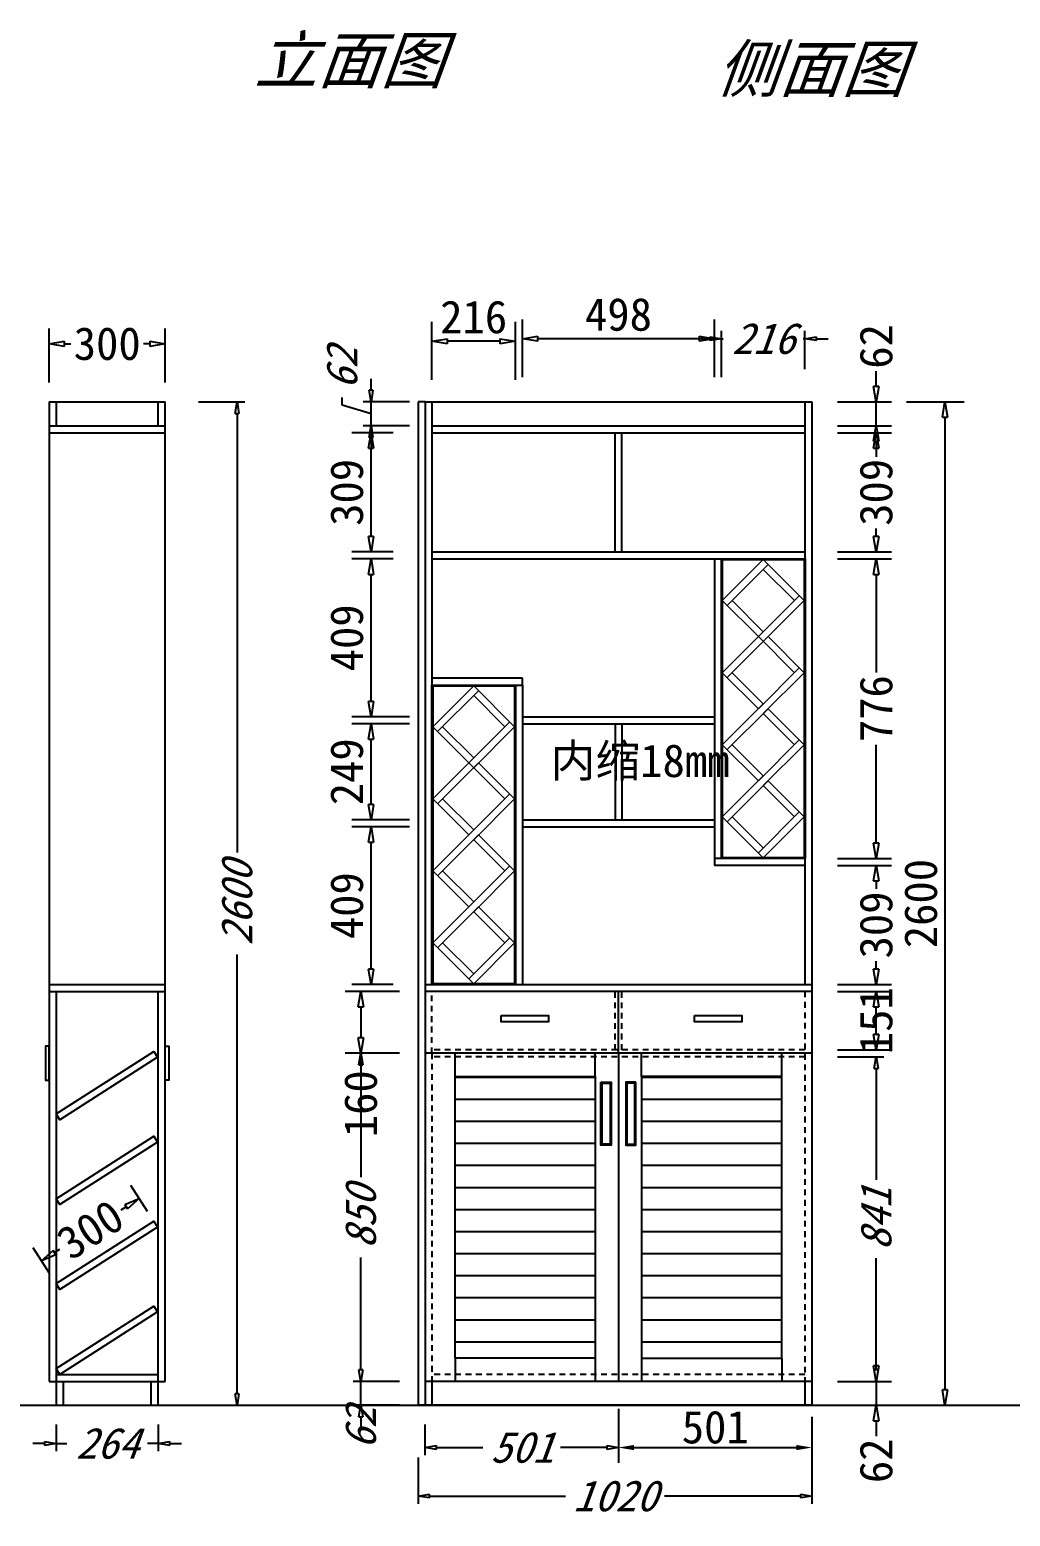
# Model space of a CAD drawing. Header units: millimetres. Extents: x 366509 to 398313, y -1245498 to -1202747.
# Drawn here: x 384623 to 387162, y -1229174 to -1225322 of the extents above; entities that cross this region are included whole.
import ezdxf

# ---------------------------------------------------------------- set-up
doc = ezdxf.new("R2010")
doc.units = ezdxf.units.MM
doc.header["$LTSCALE"] = 20
doc.linetypes.add('JIS_02_0.7', pattern=[1.35, 0.75, -0.6])
doc.layers.get('Defpoints').update_dxf_attribs({"color": 250})
doc.styles.get("Standard").update_dxf_attribs({"font": 'SimSun.ttf', "height": 85})
doc.styles.add('text', font='SimSun.ttf', dxfattribs={"height": 85})
doc.styles.add('汉字', font='SimSun.ttf', dxfattribs={"oblique": 20, "height": 80})
doc.dimstyles.new('200', dxfattribs={"dimtxt": 90, "dimasz": 40, "dimexe": 50, "dimexo": 100, "dimgap": 20, "dimtad": 1, "dimdec": 0, "dimtxsty": 'Standard', "dimblk": 'CLOSEDBLANK', "dimcen": 100, "dimdle": 50, "dimclrd": 256, "dimclre": 256, "dimclrt": 256, "dimadec": 0, "dimazin": 0, "dimtfac": 1, "dimtdec": 0, "dimtmove": 2, "dimatfit": 3, "dimldrblk": 'CLOSEDBLANK', "dimfxl": 100, "dimfxlon": 1, "dimlwd": 25, "dimlwe": 25, "dimarcsym": 0})
doc.dimstyles.new('ISO-25', dxfattribs={"dimtxt": 2.5, "dimasz": 2.5, "dimexe": 1.25, "dimexo": 0.625, "dimtad": 1, "dimtxsty": 'Standard', "dimcen": 2.5, "dimadec": 0, "dimazin": 0, "dimtfac": 1, "dimtmove": 0, "dimatfit": 3, "dimfxl": 1, "dimarcsym": 0})
doc.dimstyles.get("Standard").update_dxf_attribs({"dimtxt": 0.18, "dimasz": 0.18, "dimexe": 0.18, "dimexo": 0.0625, "dimgap": 0.09, "dimtad": 0, "dimtih": 1, "dimtoh": 1, "dimdec": 4, "dimzin": 0, "dimdsep": 46, "dimtxsty": 'Standard', "dimcen": 0.09, "dimadec": 0, "dimazin": 0, "dimtfac": 1, "dimtdec": 4, "dimtofl": 0, "dimtmove": 0, "dimatfit": 3, "dimfxl": 1, "dimtolj": 1, "dimtzin": 0, "dimarcsym": 0})
doc.dimstyles.new('周文晶', dxfattribs={"dimtxt": 70, "dimasz": 40, "dimexe": 40, "dimexo": 30, "dimgap": 10, "dimtad": 0, "dimdec": 0, "dimtxsty": 'Standard', "dimblk": 'CLOSEDBLANK', "dimcen": 200, "dimclrd": 256, "dimclre": 256, "dimadec": 0, "dimazin": 0, "dimtfac": 1, "dimtdec": 0, "dimtmove": 0, "dimatfit": 3, "dimldrblk": 'CLOSEDBLANK', "dimfxl": 100, "dimfxlon": 1, "dimarcsym": 0})

# ---------------------------------------------------------------- blocks, each defined once
blk = doc.blocks.new('_ClosedBlank')
at = {"color": 0, "linetype": 'ByBlock', "lineweight": -2}
for p, q in [((-1, 0.167), (0, 0)), ((-1, 0.167), (-1, -0.167)), ((0, 0), (-1, -0.167))]:
    blk.add_line(p, q, dxfattribs=at)
blk = doc.blocks.new('*D1199')
at = {"lineweight": 25, "transparency": 16777216}
for p, q in [((384691.1, -1228936.6), (384691.1, -1229005.6)), ((384955.5, -1228936.6), (384955.5, -1229005.6)), ((384661.1, -1228985.6), (384631.1, -1228985.6)), ((384691.1, -1228985.6), (384718.7, -1228985.6)), ((384955.5, -1228985.6), (384927.9, -1228985.6)), ((384985.5, -1228985.6), (385015.5, -1228985.6))]:
    blk.add_line(p, q, dxfattribs=at)
at = {"layer": 'Defpoints', "color": 0, "transparency": 16777216}
for p in [(384691.1, -1228886.6), (384955.5, -1228886.6), (384955.5, -1228985.6)]:
    blk.add_point(p, dxfattribs=at)
at = {"lineweight": 25, "transparency": 16777216, "xscale": 30, "yscale": 30, "zscale": 30}
blk.add_blockref('_ClosedBlank', (384691.1, -1228985.6), dxfattribs=at)
at = {"lineweight": 25, "transparency": 16777216, "xscale": 30, "yscale": 30, "zscale": 30, "rotation": 180}
blk.add_blockref('_ClosedBlank', (384955.5, -1228985.6), dxfattribs=at)
at = {"lineweight": -3, "transparency": 16777216, "insert": (384823.3, -1228985.6), "char_height": 80, "attachment_point": 5, "style": '汉字'}
blk.add_mtext('264', dxfattribs=at)
blk = doc.blocks.new('*D1200')
at = {"lineweight": 25, "transparency": 16777216}
for p, q in [((385059.4, -1226286.6), (385179.4, -1226286.6)), ((385159.4, -1226316.6), (385159.4, -1227454.4)), ((385159.4, -1228856.6), (385159.4, -1227718.7)), ((385059.4, -1228886.6), (385179.4, -1228886.6))]:
    blk.add_line(p, q, dxfattribs=at)
at = {"layer": 'Defpoints', "color": 0, "transparency": 16777216}
for p in [(384973.5, -1226286.6), (384973.5, -1228886.6), (385159.4, -1228886.6)]:
    blk.add_point(p, dxfattribs=at)
at = {"lineweight": 25, "transparency": 16777216, "xscale": 30, "yscale": 30, "zscale": 30}
for p, rotation in [((385159.4, -1226286.6), 90), ((385159.4, -1228886.6), 270)]:
    blk.add_blockref('_ClosedBlank', p, dxfattribs=dict(at, rotation=rotation))
at = {"lineweight": -3, "transparency": 16777216, "insert": (385159.4, -1227586.6), "char_height": 80, "attachment_point": 5, "rotation": 90, "style": '汉字'}
blk.add_mtext('2600', dxfattribs=at)
blk = doc.blocks.new('*D1180')
at = {"lineweight": -2, "transparency": 16777216}
for p, q in [((384927.5, -1228384.3), (384884.2, -1228316.7)), ((384872.1, -1228372), (384858.7, -1228380.6)), ((384674.9, -1228546.1), (384631.6, -1228478.6)), ((384686.9, -1228490.7), (384700.3, -1228482.1))]:
    blk.add_line(p, q, dxfattribs=at)
at = {"layer": 'Defpoints', "color": 0, "transparency": 16777216}
for p in [(384905.8, -1228350.4), (384943.7, -1228409.5), (384691.1, -1228571.4)]:
    blk.add_point(p, dxfattribs=at)
at = {"lineweight": -2, "transparency": 16777216, "xscale": 40, "yscale": 40, "zscale": 40}
for p, rotation in [((384905.8, -1228350.4), 32.65196531533646), ((384653.2, -1228512.3), 212.6519653153365)]:
    blk.add_blockref('_ClosedBlank', p, dxfattribs=dict(at, rotation=rotation))
at = {"color": 0, "transparency": 16777216, "insert": (384779.5, -1228431.3), "char_height": 85, "attachment_point": 5, "rotation": 32.652}
blk.add_mtext('300', dxfattribs=at)
blk = doc.blocks.new('*D1181')
at = {"lineweight": 25, "transparency": 16777216}
for p, q in [((385479.9, -1228794.6), (385479.9, -1228764.6)), ((385579.9, -1228824.6), (385459.9, -1228824.6)), ((385479.9, -1228886.6), (385479.9, -1228824.6)), ((385579.9, -1228886.6), (385459.9, -1228886.6)), ((385479.9, -1228916.6), (385479.9, -1228946.6))]:
    blk.add_line(p, q, dxfattribs=at)
at = {"layer": 'Defpoints', "color": 0, "transparency": 16777216}
for p in [(385479.9, -1228824.6), (385664.2, -1228824.6), (385646.2, -1228886.6)]:
    blk.add_point(p, dxfattribs=at)
at = {"lineweight": 25, "transparency": 16777216, "xscale": 30, "yscale": 30, "zscale": 30}
for p, rotation in [((385479.9, -1228824.6), 270), ((385479.9, -1228886.6), 90)]:
    blk.add_blockref('_ClosedBlank', p, dxfattribs=dict(at, rotation=rotation))
at = {"lineweight": -3, "transparency": 16777216, "insert": (385479.9, -1228946.6), "char_height": 80, "attachment_point": 5, "rotation": 90, "style": '汉字'}
blk.add_mtext('62', dxfattribs=at)
blk = doc.blocks.new('*D1182')
at = {"lineweight": 25, "transparency": 16777216}
for p, q in [((385579.9, -1227974.6), (385459.9, -1227974.6)), ((385479.9, -1228004.6), (385479.9, -1228295.4)), ((385479.9, -1228794.6), (385479.9, -1228503.7)), ((385579.9, -1228824.6), (385459.9, -1228824.6))]:
    blk.add_line(p, q, dxfattribs=at)
at = {"layer": 'Defpoints', "color": 0, "transparency": 16777216}
for p in [(385479.9, -1227974.6), (385664.2, -1227974.6), (385664.2, -1228824.6)]:
    blk.add_point(p, dxfattribs=at)
at = {"lineweight": 25, "transparency": 16777216, "xscale": 30, "yscale": 30, "zscale": 30}
for p, rotation in [((385479.9, -1227974.6), 90), ((385479.9, -1228824.6), 270)]:
    blk.add_blockref('_ClosedBlank', p, dxfattribs=dict(at, rotation=rotation))
at = {"lineweight": -3, "transparency": 16777216, "insert": (385479.9, -1228399.6), "char_height": 80, "attachment_point": 5, "rotation": 90, "style": '汉字'}
blk.add_mtext('850', dxfattribs=at)
blk = doc.blocks.new('*D1183')
at = {"lineweight": 25, "transparency": 16777216}
for p, q in [((385628.2, -1229021.7), (385628.2, -1229141.7)), ((386648.2, -1229021.7), (386648.2, -1229141.7)), ((385658.2, -1229121.7), (386009.7, -1229121.7)), ((386618.2, -1229121.7), (386266.8, -1229121.7))]:
    blk.add_line(p, q, dxfattribs=at)
at = {"layer": 'Defpoints', "color": 0, "transparency": 16777216}
for p in [(385628.2, -1228886.6), (386648.2, -1228886.6), (386648.2, -1229121.7)]:
    blk.add_point(p, dxfattribs=at)
at = {"lineweight": 25, "transparency": 16777216, "xscale": 30, "yscale": 30, "zscale": 30, "rotation": 180}
blk.add_blockref('_ClosedBlank', (385628.2, -1229121.7), dxfattribs=at)
at = {"lineweight": 25, "transparency": 16777216, "xscale": 30, "yscale": 30, "zscale": 30}
blk.add_blockref('_ClosedBlank', (386648.2, -1229121.7), dxfattribs=at)
at = {"lineweight": -3, "transparency": 16777216, "insert": (386138.2, -1229121.7), "char_height": 80, "attachment_point": 5, "style": '汉字'}
blk.add_mtext('1020', dxfattribs=at)
blk = doc.blocks.new('*D1184')
at = {"lineweight": 25, "transparency": 16777216}
for p, q in [((386714.6, -1227983.6), (386834.6, -1227983.6)), ((386814.6, -1228013.6), (386814.6, -1228302.8)), ((386814.6, -1228794.6), (386814.6, -1228505.3)), ((386714.6, -1228824.6), (386834.6, -1228824.6))]:
    blk.add_line(p, q, dxfattribs=at)
at = {"layer": 'Defpoints', "color": 0, "transparency": 16777216}
for p in [(386630.2, -1227983.6), (386648.2, -1228824.6), (386814.6, -1228824.6)]:
    blk.add_point(p, dxfattribs=at)
at = {"lineweight": 25, "transparency": 16777216, "xscale": 30, "yscale": 30, "zscale": 30}
for p, rotation in [((386814.6, -1227983.6), 90), ((386814.6, -1228824.6), 270)]:
    blk.add_blockref('_ClosedBlank', p, dxfattribs=dict(at, rotation=rotation))
at = {"lineweight": -3, "transparency": 16777216, "insert": (386814.6, -1228404.1), "char_height": 80, "attachment_point": 5, "rotation": 90, "style": '汉字'}
blk.add_mtext('841', dxfattribs=at)
blk = doc.blocks.new('*D1185')
at = {"lineweight": 25, "transparency": 16777216}
for p, q in [((386147.2, -1228896.1), (386147.2, -1229016.1)), ((385646.2, -1228936.6), (385646.2, -1229016.1)), ((385676.2, -1228996.1), (385796.4, -1228996.1)), ((386117.2, -1228996.1), (385997.1, -1228996.1))]:
    blk.add_line(p, q, dxfattribs=at)
at = {"layer": 'Defpoints', "color": 0, "transparency": 16777216}
for p in [(386147.2, -1228824.6), (385646.2, -1228886.6), (385646.2, -1228996.1)]:
    blk.add_point(p, dxfattribs=at)
at = {"lineweight": 25, "transparency": 16777216, "xscale": 30, "yscale": 30, "zscale": 30, "rotation": 180}
blk.add_blockref('_ClosedBlank', (385646.2, -1228996.1), dxfattribs=at)
at = {"lineweight": 25, "transparency": 16777216, "xscale": 30, "yscale": 30, "zscale": 30}
blk.add_blockref('_ClosedBlank', (386147.2, -1228996.1), dxfattribs=at)
at = {"lineweight": -3, "transparency": 16777216, "insert": (385896.8, -1228996.1), "char_height": 80, "attachment_point": 5, "style": '汉字'}
blk.add_mtext('501', dxfattribs=at)
blk = doc.blocks.new('*D1186')
at = {"lineweight": 25, "transparency": 16777216}
for p, q in [((386892.8, -1226286.7), (387042.8, -1226286.7)), ((386992.8, -1226326.7), (386992.8, -1228846.6)), ((386892.8, -1228886.6), (387042.8, -1228886.6))]:
    blk.add_line(p, q, dxfattribs=at)
at = {"layer": 'Defpoints', "color": 0, "transparency": 16777216}
for p in [(386486.3, -1226286.7), (386486.3, -1228886.6), (386992.8, -1228886.6)]:
    blk.add_point(p, dxfattribs=at)
at = {"lineweight": 25, "transparency": 16777216, "xscale": 40, "yscale": 40, "zscale": 40}
for p, rotation in [((386992.8, -1226286.7), 90), ((386992.8, -1228886.6), 270)]:
    blk.add_blockref('_ClosedBlank', p, dxfattribs=dict(at, rotation=rotation))
at = {"lineweight": -3, "transparency": 16777216, "insert": (386930.3, -1227586.6), "char_height": 85, "attachment_point": 5, "rotation": 90}
blk.add_mtext('2600', dxfattribs=at)
blk = doc.blocks.new('*D1187')
at = {"color": 0, "lineweight": -2, "transparency": 16777216}
for p, q in [((386147.2, -1228896.1), (386147.2, -1229036.1)), ((386648.2, -1228916.6), (386648.2, -1229036.1)), ((386187.2, -1228996.1), (386608.2, -1228996.1))]:
    blk.add_line(p, q, dxfattribs=at)
at = {"color": 0, "transparency": 16777216}
for points in [[(386187.2, -1228989.4), (386187.2, -1229002.8), (386147.2, -1228996.1)], [(386608.2, -1228989.4), (386608.2, -1229002.8), (386648.2, -1228996.1)]]:
    blk.add_solid(points, dxfattribs=at)
at = {"layer": 'Defpoints', "color": 0, "transparency": 16777216}
for p in [(386147.2, -1228824.6), (386648.2, -1228886.6), (386648.2, -1228996.1)]:
    blk.add_point(p, dxfattribs=at)
at = {"color": 0, "lineweight": -3, "transparency": 16777216, "insert": (386397.8, -1228943.6), "char_height": 85, "attachment_point": 5}
blk.add_mtext('501', dxfattribs=at)
blk = doc.blocks.new('*D1188')
at = {"lineweight": -2, "transparency": 16777216}
for p, q in [((386714.6, -1227814.6), (386854.6, -1227814.6)), ((386814.6, -1227925.6), (386814.6, -1227854.6)), ((386714.6, -1227965.6), (386854.6, -1227965.6))]:
    blk.add_line(p, q, dxfattribs=at)
at = {"layer": 'Defpoints', "color": 0, "transparency": 16777216}
for p in [(386648.2, -1227814.6), (386814.6, -1227814.6), (386630.2, -1227965.6)]:
    blk.add_point(p, dxfattribs=at)
at = {"lineweight": -2, "transparency": 16777216, "xscale": 40, "yscale": 40, "zscale": 40}
for p, rotation in [((386814.6, -1227814.6), 90), ((386814.6, -1227965.6), 270)]:
    blk.add_blockref('_ClosedBlank', p, dxfattribs=dict(at, rotation=rotation))
at = {"color": 0, "transparency": 16777216, "insert": (386814.6, -1227890.1), "char_height": 85, "attachment_point": 5, "rotation": 90}
blk.add_mtext('151', dxfattribs=at)
blk = doc.blocks.new('*D1189')
at = {"lineweight": -2, "transparency": 16777216}
for p, q in [((385579.9, -1227814.6), (385439.9, -1227814.6)), ((385479.9, -1227854.6), (385479.9, -1227934.6)), ((385579.9, -1227974.6), (385439.9, -1227974.6)), ((385479.9, -1227974.6), (385479.9, -1228014.6))]:
    blk.add_line(p, q, dxfattribs=at)
at = {"layer": 'Defpoints', "color": 0, "transparency": 16777216}
for p in [(385664.2, -1227814.6), (385479.9, -1227974.6), (385664.2, -1227974.6)]:
    blk.add_point(p, dxfattribs=at)
at = {"lineweight": -2, "transparency": 16777216, "xscale": 40, "yscale": 40, "zscale": 40}
for p, rotation in [((385479.9, -1227814.6), 90), ((385479.9, -1227974.6), 270)]:
    blk.add_blockref('_ClosedBlank', p, dxfattribs=dict(at, rotation=rotation))
at = {"color": 0, "transparency": 16777216, "insert": (385479.9, -1228105.3), "char_height": 85, "attachment_point": 5, "rotation": 90}
blk.add_mtext('160', dxfattribs=at)
blk = doc.blocks.new('*D1190')
at = {"lineweight": -2, "transparency": 16777216}
for p, q in [((386814.6, -1228784.6), (386814.6, -1228744.6)), ((386714.6, -1228824.6), (386854.6, -1228824.6)), ((386814.6, -1228824.6), (386814.6, -1228886.6)), ((386714.6, -1228886.6), (386854.6, -1228886.6)), ((386814.6, -1228926.6), (386814.6, -1228966.6))]:
    blk.add_line(p, q, dxfattribs=at)
at = {"layer": 'Defpoints', "color": 0, "transparency": 16777216}
for p in [(386648.2, -1228824.6), (386648.2, -1228886.6), (386814.6, -1228886.6)]:
    blk.add_point(p, dxfattribs=at)
at = {"lineweight": -2, "transparency": 16777216, "xscale": 40, "yscale": 40, "zscale": 40}
for p, rotation in [((386814.6, -1228824.6), 270), ((386814.6, -1228886.6), 90)]:
    blk.add_blockref('_ClosedBlank', p, dxfattribs=dict(at, rotation=rotation))
at = {"color": 0, "transparency": 16777216, "insert": (386814.6, -1229030.4), "char_height": 85, "attachment_point": 5, "rotation": 90}
blk.add_mtext('62', dxfattribs=at)
blk = doc.blocks.new('*D1191')
at = {"lineweight": -2, "transparency": 16777216}
for p, q in [((384673.1, -1226236.2), (384673.1, -1226096.2)), ((384973.5, -1226236.2), (384973.5, -1226096.2)), ((384713.1, -1226136.2), (384729.2, -1226136.2)), ((384933.5, -1226136.2), (384917.3, -1226136.2))]:
    blk.add_line(p, q, dxfattribs=at)
at = {"layer": 'Defpoints', "color": 0, "transparency": 16777216}
for p in [(384973.5, -1226136.2), (384673.1, -1226286.6), (384973.5, -1226286.6)]:
    blk.add_point(p, dxfattribs=at)
at = {"lineweight": -2, "transparency": 16777216, "xscale": 40, "yscale": 40, "zscale": 40, "rotation": 180}
blk.add_blockref('_ClosedBlank', (384673.1, -1226136.2), dxfattribs=at)
at = {"lineweight": -2, "transparency": 16777216, "xscale": 40, "yscale": 40, "zscale": 40}
blk.add_blockref('_ClosedBlank', (384973.5, -1226136.2), dxfattribs=at)
at = {"color": 0, "transparency": 16777216, "insert": (384823.3, -1226136.2), "char_height": 85, "attachment_point": 5}
blk.add_mtext('300', dxfattribs=at)
blk = doc.blocks.new('*D1216')
at = {"lineweight": 25, "transparency": 16777216}
for p, q in [((386414.1, -1226223), (386414.1, -1226103)), ((386630.2, -1226201.7), (386630.2, -1226103)), ((386384.1, -1226123), (386354.1, -1226123)), ((386414.1, -1226123), (386418.5, -1226123)), ((386630.2, -1226123), (386625.9, -1226123)), ((386660.2, -1226123), (386690.2, -1226123))]:
    blk.add_line(p, q, dxfattribs=at)
at = {"layer": 'Defpoints', "color": 0, "transparency": 16777216}
for p in [(386630.2, -1226123), (386630.2, -1226251.7), (386414.1, -1226693.6)]:
    blk.add_point(p, dxfattribs=at)
at = {"lineweight": 25, "transparency": 16777216, "xscale": 30, "yscale": 30, "zscale": 30}
blk.add_blockref('_ClosedBlank', (386414.1, -1226123), dxfattribs=at)
at = {"lineweight": 25, "transparency": 16777216, "xscale": 30, "yscale": 30, "zscale": 30, "rotation": 180}
blk.add_blockref('_ClosedBlank', (386630.2, -1226123), dxfattribs=at)
at = {"lineweight": -3, "transparency": 16777216, "insert": (386522.2, -1226123), "char_height": 80, "attachment_point": 5, "style": '汉字'}
blk.add_mtext('216', dxfattribs=at)
blk = doc.blocks.new('*D1221')
at = {"lineweight": 25, "transparency": 16777216}
for p, q in [((385506.4, -1226256.7), (385506.4, -1226226.7)), ((385431.4, -1226295.2), (385431.4, -1226275.2)), ((385506.4, -1226317.7), (385431.4, -1226295.2)), ((385606.4, -1226286.7), (385486.4, -1226286.7)), ((385506.4, -1226348.7), (385506.4, -1226286.7)), ((385506.4, -1226348.7), (385506.4, -1226286.7)), ((385606.4, -1226348.7), (385486.4, -1226348.7)), ((385506.4, -1226378.7), (385506.4, -1226408.7))]:
    blk.add_line(p, q, dxfattribs=at)
at = {"layer": 'Defpoints', "color": 0, "transparency": 16777216}
for p in [(385506.4, -1226286.7), (385664.2, -1226286.7), (385664.2, -1226348.7)]:
    blk.add_point(p, dxfattribs=at)
at = {"lineweight": 25, "transparency": 16777216, "xscale": 30, "yscale": 30, "zscale": 30}
for p, rotation in [((385506.4, -1226286.7), 270), ((385506.4, -1226348.7), 90)]:
    blk.add_blockref('_ClosedBlank', p, dxfattribs=dict(at, rotation=rotation))
at = {"lineweight": -3, "transparency": 16777216, "insert": (385431.4, -1226200.4), "char_height": 80, "attachment_point": 5, "rotation": 90, "style": '汉字'}
blk.add_mtext('62', dxfattribs=at)
blk = doc.blocks.new('*D1217')
at = {"lineweight": 25, "transparency": 16777216}
for p, q in [((385898.4, -1226223), (385898.4, -1226073)), ((386396.1, -1226223), (386396.1, -1226073)), ((386356.1, -1226123), (385938.4, -1226123))]:
    blk.add_line(p, q, dxfattribs=at)
at = {"layer": 'Defpoints', "color": 0, "transparency": 16777216}
for p in [(385898.4, -1226123), (386396.1, -1226693.6), (385898.4, -1227020.4)]:
    blk.add_point(p, dxfattribs=at)
at = {"lineweight": 25, "transparency": 16777216, "xscale": 40, "yscale": 40, "zscale": 40, "rotation": 180}
blk.add_blockref('_ClosedBlank', (385898.4, -1226123), dxfattribs=at)
at = {"lineweight": 25, "transparency": 16777216, "xscale": 40, "yscale": 40, "zscale": 40}
blk.add_blockref('_ClosedBlank', (386396.1, -1226123), dxfattribs=at)
at = {"lineweight": -3, "transparency": 16777216, "insert": (386147.2, -1226060.5), "char_height": 85, "attachment_point": 5}
blk.add_mtext('498', dxfattribs=at)
blk = doc.blocks.new('*D1218')
at = {"lineweight": 25, "transparency": 16777216}
for p, q in [((385664.2, -1226229.7), (385664.2, -1226079.7)), ((385880.4, -1226229.7), (385880.4, -1226079.7)), ((385840.4, -1226129.7), (385704.2, -1226129.7))]:
    blk.add_line(p, q, dxfattribs=at)
at = {"layer": 'Defpoints', "color": 0, "transparency": 16777216}
for p in [(385664.2, -1226129.7), (385880.4, -1227020.4), (385664.2, -1227253.6)]:
    blk.add_point(p, dxfattribs=at)
at = {"lineweight": 25, "transparency": 16777216, "xscale": 40, "yscale": 40, "zscale": 40, "rotation": 180}
blk.add_blockref('_ClosedBlank', (385664.2, -1226129.7), dxfattribs=at)
at = {"lineweight": 25, "transparency": 16777216, "xscale": 40, "yscale": 40, "zscale": 40}
blk.add_blockref('_ClosedBlank', (385880.4, -1226129.7), dxfattribs=at)
at = {"lineweight": -3, "transparency": 16777216, "insert": (385772.3, -1226067.2), "char_height": 85, "attachment_point": 5}
blk.add_mtext('216', dxfattribs=at)
blk = doc.blocks.new('*D1219')
at = {"lineweight": 25, "transparency": 16777216}
for p, q in [((385606.4, -1227387.6), (385456.4, -1227387.6)), ((385506.4, -1227756.6), (385506.4, -1227427.6)), ((385564.2, -1227796.6), (385456.4, -1227796.6))]:
    blk.add_line(p, q, dxfattribs=at)
at = {"layer": 'Defpoints', "color": 0, "transparency": 16777216}
for p in [(385506.4, -1227387.6), (385898.4, -1227387.6), (385664.2, -1227796.6)]:
    blk.add_point(p, dxfattribs=at)
at = {"lineweight": 25, "transparency": 16777216, "xscale": 40, "yscale": 40, "zscale": 40}
for p, rotation in [((385506.4, -1227387.6), 90), ((385506.4, -1227796.6), 270)]:
    blk.add_blockref('_ClosedBlank', p, dxfattribs=dict(at, rotation=rotation))
at = {"lineweight": -3, "transparency": 16777216, "insert": (385443.9, -1227592.1), "char_height": 85, "attachment_point": 5, "rotation": 90}
blk.add_mtext('409', dxfattribs=at)
blk = doc.blocks.new('*D1220')
at = {"lineweight": 25, "transparency": 16777216}
for p, q in [((385606.4, -1227120.6), (385456.4, -1227120.6)), ((385506.4, -1227329.6), (385506.4, -1227160.6)), ((385606.4, -1227369.6), (385456.4, -1227369.6))]:
    blk.add_line(p, q, dxfattribs=at)
at = {"layer": 'Defpoints', "color": 0, "transparency": 16777216}
for p in [(385506.4, -1227120.6), (385898.4, -1227120.6), (385898.4, -1227369.6)]:
    blk.add_point(p, dxfattribs=at)
at = {"lineweight": 25, "transparency": 16777216, "xscale": 40, "yscale": 40, "zscale": 40}
for p, rotation in [((385506.4, -1227120.6), 90), ((385506.4, -1227369.6), 270)]:
    blk.add_blockref('_ClosedBlank', p, dxfattribs=dict(at, rotation=rotation))
at = {"lineweight": -3, "transparency": 16777216, "insert": (385443.9, -1227245.1), "char_height": 85, "attachment_point": 5, "rotation": 90}
blk.add_mtext('249', dxfattribs=at)
blk = doc.blocks.new('*D1222')
at = {"lineweight": 25, "transparency": 16777216}
for p, q in [((385564.2, -1226693.6), (385456.4, -1226693.6)), ((385506.4, -1227062.6), (385506.4, -1226733.6)), ((385606.4, -1227102.6), (385456.4, -1227102.6))]:
    blk.add_line(p, q, dxfattribs=at)
at = {"layer": 'Defpoints', "color": 0, "transparency": 16777216}
for p in [(385506.4, -1226693.6), (385664.2, -1226693.6), (385898.4, -1227102.6)]:
    blk.add_point(p, dxfattribs=at)
at = {"lineweight": 25, "transparency": 16777216, "xscale": 40, "yscale": 40, "zscale": 40}
for p, rotation in [((385506.4, -1226693.6), 90), ((385506.4, -1227102.6), 270)]:
    blk.add_blockref('_ClosedBlank', p, dxfattribs=dict(at, rotation=rotation))
at = {"lineweight": -3, "transparency": 16777216, "insert": (385443.9, -1226898.1), "char_height": 85, "attachment_point": 5, "rotation": 90}
blk.add_mtext('409', dxfattribs=at)
blk = doc.blocks.new('*D1223')
at = {"lineweight": 25, "transparency": 16777216}
for p, q in [((385564.2, -1226366.7), (385456.4, -1226366.7)), ((385506.4, -1226635.6), (385506.4, -1226406.7)), ((385564.2, -1226675.6), (385456.4, -1226675.6))]:
    blk.add_line(p, q, dxfattribs=at)
at = {"layer": 'Defpoints', "color": 0, "transparency": 16777216}
for p in [(385506.4, -1226366.7), (385664.2, -1226366.7), (385664.2, -1226675.6)]:
    blk.add_point(p, dxfattribs=at)
at = {"lineweight": 25, "transparency": 16777216, "xscale": 40, "yscale": 40, "zscale": 40}
for p, rotation in [((385506.4, -1226366.7), 90), ((385506.4, -1226675.6), 270)]:
    blk.add_blockref('_ClosedBlank', p, dxfattribs=dict(at, rotation=rotation))
at = {"lineweight": -3, "transparency": 16777216, "insert": (385443.9, -1226521.1), "char_height": 85, "attachment_point": 5, "rotation": 90}
blk.add_mtext('309', dxfattribs=at)
blk = doc.blocks.new('sdfgergewr')
at = {"color": 0, "lineweight": 18}
for p, q in [((113815.5, -2239.8), (113921.5, -2133.7)), ((113828.2, -2252.5), (113934.3, -2146.5)), ((113921.5, -2133.7), (114027.6, -2239.8)), ((113921.5, -2159.2), (114002.1, -2239.8)), ((114014.9, -2227.1), (113908.8, -2333.1)), ((113908.8, -2333.1), (113815.5, -2239.8)), ((113921.5, -2320.4), (113840.9, -2239.8)), ((114027.6, -2239.8), (113921.5, -2345.9)), ((113815.5, -2426.5), (113921.5, -2320.4)), ((113828.2, -2439.2), (113934.3, -2333.1)), ((113908.8, -2333.1), (114002.1, -2426.5)), ((113934.3, -2333.1), (114027.6, -2426.5)), ((113908.8, -2519.8), (113815.5, -2426.5)), ((113921.5, -2507.1), (113840.9, -2426.5)), ((114014.9, -2413.7), (113908.8, -2519.8)), ((114027.6, -2426.5), (113921.5, -2532.5)), ((113815.5, -2613.1), (113921.5, -2507.1)), ((113828.2, -2625.9), (113934.3, -2519.8)), ((113921.5, -2532.5), (114002.1, -2613.1)), ((113934.3, -2519.8), (114027.6, -2613.1)), ((113908.8, -2706.5), (113815.5, -2613.1)), ((113921.5, -2693.8), (113840.9, -2613.1)), ((114014.9, -2600.4), (113908.8, -2706.5)), ((114027.6, -2613.1), (113921.5, -2719.2)), ((113815.5, -2799.8), (113921.5, -2693.8)), ((113828.2, -2812.6), (113934.3, -2706.5)), ((113921.5, -2719.2), (114002.1, -2799.8)), ((113934.3, -2706.5), (114027.6, -2799.8)), ((113921.5, -2905.9), (113815.5, -2799.8)), ((113921.5, -2880.4), (113840.9, -2799.8)), ((114014.9, -2787.1), (113908.8, -2893.2)), ((114027.6, -2799.8), (113921.5, -2905.9))]:
    blk.add_line(p, q, dxfattribs=at)
blk = doc.blocks.new('3433333')
for p, q in [((383237, -1230151.6), (383237, -1230923.8)), ((383237, -1230151.6), (383449.2, -1230151.6)), ((383449.2, -1230151.6), (383449.2, -1230923.8)), ((383237, -1230923.8), (383449.2, -1230923.8))]:
    blk.add_line(p, q)
for points in [[(383451.2, -1230925.8), (383235, -1230925.8), (383235, -1230149.6), (383451.2, -1230149.6)], [(383449.2, -1230923.8), (383237, -1230923.8), (383237, -1230151.6), (383449.2, -1230151.6)]]:
    blk.add_lwpolyline(points, close=True)
at = {"lineweight": -3}
blk.add_blockref('sdfgergewr', (269421.6, -1228017.9), dxfattribs=at)
blk = doc.blocks.new('*D1212')
at = {"lineweight": -2, "transparency": 16777216}
for p, q in [((386714.6, -1227487.7), (386854.6, -1227487.7)), ((386814.6, -1227527.7), (386814.6, -1227548.3)), ((386814.6, -1227756.6), (386814.6, -1227736)), ((386714.6, -1227796.6), (386854.6, -1227796.6))]:
    blk.add_line(p, q, dxfattribs=at)
at = {"layer": 'Defpoints', "color": 0, "transparency": 16777216}
for p in [(386630.2, -1227487.7), (386630.2, -1227796.6), (386814.6, -1227796.6)]:
    blk.add_point(p, dxfattribs=at)
at = {"lineweight": -2, "transparency": 16777216, "xscale": 40, "yscale": 40, "zscale": 40}
for p, rotation in [((386814.6, -1227487.7), 90), ((386814.6, -1227796.6), 270)]:
    blk.add_blockref('_ClosedBlank', p, dxfattribs=dict(at, rotation=rotation))
at = {"color": 0, "transparency": 16777216, "insert": (386814.6, -1227642.1), "char_height": 85, "attachment_point": 5, "rotation": 90}
blk.add_mtext('309', dxfattribs=at)
blk = doc.blocks.new('*D1213')
at = {"lineweight": -2, "transparency": 16777216}
for p, q in [((386714.6, -1226693.6), (386854.6, -1226693.6)), ((386814.6, -1226733.6), (386814.6, -1226987.8)), ((386814.6, -1227429.7), (386814.6, -1227175.5)), ((386714.6, -1227469.7), (386854.6, -1227469.7))]:
    blk.add_line(p, q, dxfattribs=at)
at = {"layer": 'Defpoints', "color": 0, "transparency": 16777216}
for p in [(386630.2, -1226693.6), (386814.6, -1226693.6), (386630.2, -1227469.7)]:
    blk.add_point(p, dxfattribs=at)
at = {"lineweight": -2, "transparency": 16777216, "xscale": 40, "yscale": 40, "zscale": 40}
for p, rotation in [((386814.6, -1226693.6), 90), ((386814.6, -1227469.7), 270)]:
    blk.add_blockref('_ClosedBlank', p, dxfattribs=dict(at, rotation=rotation))
at = {"color": 0, "transparency": 16777216, "insert": (386814.6, -1227081.6), "char_height": 85, "attachment_point": 5, "rotation": 90}
blk.add_mtext('776', dxfattribs=at)
blk = doc.blocks.new('*D1214')
at = {"lineweight": -2, "transparency": 16777216}
for p, q in [((386714.6, -1226366.7), (386854.6, -1226366.7)), ((386814.6, -1226406.7), (386814.6, -1226427.3)), ((386814.6, -1226635.6), (386814.6, -1226614.9)), ((386714.6, -1226675.6), (386854.6, -1226675.6))]:
    blk.add_line(p, q, dxfattribs=at)
at = {"layer": 'Defpoints', "color": 0, "transparency": 16777216}
for p in [(386630.2, -1226366.7), (386814.6, -1226366.7), (386630.2, -1226675.6)]:
    blk.add_point(p, dxfattribs=at)
at = {"lineweight": -2, "transparency": 16777216, "xscale": 40, "yscale": 40, "zscale": 40}
for p, rotation in [((386814.6, -1226366.7), 90), ((386814.6, -1226675.6), 270)]:
    blk.add_blockref('_ClosedBlank', p, dxfattribs=dict(at, rotation=rotation))
at = {"color": 0, "transparency": 16777216, "insert": (386814.6, -1226521.1), "char_height": 85, "attachment_point": 5, "rotation": 90}
blk.add_mtext('309', dxfattribs=at)
blk = doc.blocks.new('*D1215')
at = {"lineweight": -2, "transparency": 16777216}
for p, q in [((386814.6, -1226246.7), (386814.6, -1226206.7)), ((386714.6, -1226286.7), (386854.6, -1226286.7)), ((386814.6, -1226348.7), (386814.6, -1226286.7)), ((386714.6, -1226348.7), (386854.6, -1226348.7)), ((386814.6, -1226388.7), (386814.6, -1226428.7))]:
    blk.add_line(p, q, dxfattribs=at)
at = {"layer": 'Defpoints', "color": 0, "transparency": 16777216}
for p in [(386630.2, -1226286.7), (386814.6, -1226286.7), (386630.2, -1226348.7)]:
    blk.add_point(p, dxfattribs=at)
at = {"lineweight": -2, "transparency": 16777216, "xscale": 40, "yscale": 40, "zscale": 40}
for p, rotation in [((386814.6, -1226286.7), 270), ((386814.6, -1226348.7), 90)]:
    blk.add_blockref('_ClosedBlank', p, dxfattribs=dict(at, rotation=rotation))
at = {"color": 0, "transparency": 16777216, "insert": (386814.6, -1226142.9), "char_height": 85, "attachment_point": 5, "rotation": 90}
blk.add_mtext('62', dxfattribs=at)

msp = doc.modelspace()

# ---------------------------------------------------------------- hatches: boundary and pattern name
at = {"lineweight": -3}
h = msp.add_hatch(dxfattribs=at)
h.set_pattern_fill('LINE', color=250, scale=18, style=0)
h.set_pattern_definition([(0, (264727.525, -1220835.35), (0, 57.15), [])])
h.paths.add_polyline_path([(386570.25, -1228034.551), (386207.25, -1228034.551), (386207.25, -1228764.551), (386570.25, -1228764.551)])
h.paths.add_polyline_path([(385724.25, -1228034.551), (385724.25, -1228764.551), (386087.25, -1228764.551), (386087.25, -1228034.551)])

# ---------------------------------------------------------------- linework, layer by layer
for p, q in [((384673.097, -1226286.551), (384973.484, -1226286.551)), ((384673.097, -1226286.551), (384673.097, -1228824.551)), ((384691.097, -1226286.551), (384691.097, -1226348.551)), ((384955.484, -1226348.551), (384955.484, -1226286.551)), ((384973.484, -1228824.551), (384973.484, -1226286.551)), ((385628.25, -1226286.686), (385628.25, -1228886.551)), ((385646.25, -1226286.686), (385646.25, -1228886.551)), ((385646.25, -1226286.686), (386648.25, -1226286.686)), ((385664.25, -1226286.686), (385664.25, -1227796.551)), ((386374.361, -1226286.686), (386648.25, -1226286.686)), ((386630.25, -1226286.686), (386630.25, -1227796.551)), ((386648.25, -1226286.686), (386648.25, -1228886.551)), ((384673.097, -1226348.551), (384973.484, -1226348.551)), ((384673.097, -1226366.551), (384973.484, -1226366.551)), ((385664.25, -1226348.686), (386630.25, -1226348.686)), ((385664.25, -1226366.686), (386630.25, -1226366.686)), ((385664.25, -1226675.551), (386630.25, -1226675.551)), ((385664.25, -1226693.551), (386630.25, -1226693.551)), ((385898.382, -1227102.551), (386396.118, -1227102.551)), ((385898.382, -1227120.551), (386396.118, -1227120.551)), ((385898.382, -1227369.551), (386396.118, -1227369.551)), ((385898.382, -1227387.551), (386396.118, -1227387.551)), ((384673.097, -1227796.551), (384973.484, -1227796.551)), ((385646.25, -1227796.551), (386648.25, -1227796.551)), ((384673.097, -1227814.551), (384973.484, -1227814.551)), ((384691.097, -1227814.551), (384691.097, -1228886.551)), ((384955.484, -1228886.551), (384955.484, -1227814.551)), ((386648.25, -1227814.551), (385646.25, -1227814.551)), ((386648.25, -1227974.551), (385646.25, -1227974.551)), ((385724.25, -1228034.551), (385724.25, -1227974.551)), ((386087.25, -1228034.551), (386087.25, -1227974.551)), ((386147.25, -1227974.551), (386147.25, -1228824.551)), ((386207.25, -1228034.551), (386207.25, -1227974.551)), ((386570.25, -1228034.551), (386570.25, -1227974.551)), ((385724.25, -1228764.551), (385724.25, -1228824.551)), ((386087.25, -1228764.551), (386087.25, -1228824.551)), ((386207.25, -1228764.551), (386207.25, -1228824.551)), ((386570.25, -1228764.551), (386570.25, -1228824.551)), ((384691.097, -1228806.551), (384955.484, -1228806.551)), ((384673.097, -1228824.551), (384973.484, -1228824.551)), ((384709.097, -1228824.551), (384709.097, -1228886.551)), ((384937.484, -1228886.551), (384937.484, -1228824.551)), ((386648.25, -1228824.551), (385646.25, -1228824.551)), ((385664.25, -1228824.551), (385664.25, -1228886.551)), ((386630.25, -1228824.551), (386630.25, -1228886.551)), ((384691.097, -1228886.551), (384955.484, -1228886.551)), ((386648.25, -1228886.551), (385646.25, -1228886.551))]:
    msp.add_line(p, q, dxfattribs=at)
for p, q in [((385646.25, -1226286.686), (385628.25, -1226286.686)), ((386138.25, -1226675.551), (386138.25, -1226366.551)), ((386156.25, -1226675.551), (386156.25, -1226366.551)), ((386396.118, -1226693.551), (386396.118, -1227487.712)), ((386414.118, -1226693.551), (386414.118, -1227469.712)), ((385898.382, -1227002.391), (385664.25, -1227002.391)), ((385898.382, -1227020.391), (385898.382, -1227002.391)), ((385664.25, -1227020.391), (385898.382, -1227020.391)), ((385898.382, -1227020.391), (385898.382, -1227796.551)), ((386138.25, -1227120.551), (386138.25, -1227369.551)), ((386156.25, -1227120.551), (386156.25, -1227369.551)), ((386630.25, -1227469.712), (386396.118, -1227469.712)), ((386630.25, -1227487.712), (386396.118, -1227487.712)), ((386147.25, -1227974.551), (386147.25, -1227814.551)), ((366509.141, -1228886.551), (398312.891, -1228886.551)), ((385646.25, -1228886.551), (385628.25, -1228886.551))]:
    msp.add_line(p, q)
at = {"color": 250, "linetype": 'JIS_02_0.7', "lineweight": -3}
for p, q in [((385664.25, -1227974.551), (385664.25, -1227814.551)), ((386138.25, -1227965.551), (386138.25, -1227814.551)), ((386156.25, -1227965.551), (386156.25, -1227814.551)), ((386630.25, -1227814.551), (386630.25, -1228824.551)), ((386630.25, -1227965.551), (385664.25, -1227965.551)), ((385664.25, -1227974.551), (385664.25, -1228824.551)), ((386630.25, -1227983.551), (385664.25, -1227983.551)), ((386630.25, -1228806.551), (385664.25, -1228806.551))]:
    msp.add_line(p, q, dxfattribs=at)
for points in [[(385843.516, -1227876.562), (385965.938, -1227876.562), (385965.938, -1227893.203), (385843.516, -1227893.203)], [(386344.516, -1227876.562), (386466.938, -1227876.562), (386466.938, -1227893.203), (386344.516, -1227893.203)], [(384673.097, -1227956.183), (384663.768, -1227956.183), (384663.768, -1228043.761), (384673.097, -1228043.761)], [(384973.484, -1227956.183), (384982.814, -1227956.183), (384982.814, -1228043.761), (384973.484, -1228043.761)]]:
    msp.add_lwpolyline(points, close=True)
for points in [[(384691.097, -1228131.396), (384943.686, -1227969.536), (384953.398, -1227984.691), (384700.808, -1228146.551), (384691.097, -1228131.396)], [(384691.097, -1228351.396), (384943.686, -1228189.536), (384953.398, -1228204.691), (384700.808, -1228366.551), (384691.097, -1228351.396)], [(384691.097, -1228571.396), (384943.686, -1228409.536), (384953.398, -1228424.691), (384700.808, -1228586.551), (384691.097, -1228571.396)], [(384691.097, -1228791.396), (384943.686, -1228629.536), (384953.398, -1228644.691), (384700.808, -1228806.551), (384691.097, -1228791.396)]]:
    msp.add_lwpolyline(points)
at = {"lineweight": -3}
for points in [[(385724.25, -1228034.551), (386087.25, -1228034.551), (386087.25, -1228764.551), (385724.25, -1228764.551)], [(386570.25, -1228034.551), (386207.25, -1228034.551), (386207.25, -1228764.551), (386570.25, -1228764.551)], [(386101.954, -1228049.372), (386128.522, -1228049.372), (386128.522, -1228212.884), (386101.954, -1228212.884)], [(386104.954, -1228052.372), (386125.522, -1228052.372), (386125.522, -1228209.884), (386104.954, -1228209.884)], [(386192.546, -1228049.372), (386165.978, -1228049.372), (386165.978, -1228212.884), (386192.546, -1228212.884)], [(386189.546, -1228052.372), (386168.978, -1228052.372), (386168.978, -1228209.884), (386189.546, -1228209.884)]]:
    msp.add_lwpolyline(points, close=True, dxfattribs=at)

# ---------------------------------------------------------------- block references
for p in [(3179.085, 3456.076), (2429.217, 3129.237)]:
    msp.add_blockref('3433333', p)

# ---------------------------------------------------------------- texts
at = {"color": 0, "char_height": 120, "width": 1293.93172, "attachment_point": 1, "style": '汉字'}
for s, insert in [('立面图', (385203.869, -1225340.907)), ('侧面图', (386397.948, -1225363.533))]:
    msp.add_mtext(s, dxfattribs=dict(at, insert=insert))
at = {"insert": (385971.689, -1227173.768), "char_height": 85, "width": 635.82031, "attachment_point": 1, "style": 'text'}
msp.add_mtext('内缩18mm', dxfattribs=at)

# ---------------------------------------------------------------- dimensions: what is measured, and where the dimension line sits
at = {"lineweight": -3}
for base, p1, p2, picture, middle in [((385664.25, -1226129.682), (385880.382, -1227020.391), (385664.25, -1227253.551), '*D1218', (385772.316, -1226067.182)), ((385898.382, -1226123.015), (386396.118, -1226693.551), (385898.382, -1227020.391), '*D1217', (386147.25, -1226060.515))]:
    dim = msp.add_linear_dim(base=base, p1=p1, p2=p2, dimstyle='200', dxfattribs=at)
    dim.commit()
    dim.dimension.update_dxf_attribs({"geometry": picture, "text_midpoint": middle})
for base, p1, p2, dimstyle, override, picture, middle in [((386630.25, -1226123.015), (386414.118, -1226693.551), (386630.25, -1226251.686), 'Standard', {"dimtxt": 80, "dimasz": 30, "dimexe": 20, "dimexo": 50, "dimgap": 10, "dimtih": 0, "dimtoh": 0, "dimdec": 0, "dimzin": 8, "dimtxsty": '汉字', "dimblk": 'ClosedBlank', "dimcen": 2.5, "dimclrd": 256, "dimclre": 256, "dimclrt": 256, "dimtdec": 0, "dimtofl": 1, "dimtmove": 1, "dimldrblk": 'ClosedBlank', "dimfxl": 100, "dimfxlon": 1, "dimtolj": 0, "dimtzin": 8, "dimlwd": 25, "dimlwe": 25, "dimarcsym": 1}, '*D1216', (386522.184, -1226123.015)), ((386648.25, -1228996.095), (386147.25, -1228824.551), (386648.25, -1228886.551), 'ISO-25', {"dimtxt": 70, "dimasz": 40, "dimexe": 40, "dimexo": 30, "dimgap": 10, "dimfxl": 100, "dimfxlon": 1}, '*D1187', (386397.75, -1228943.595)), ((384955.484, -1228985.581), (384691.097, -1228886.551), (384955.484, -1228886.551), 'Standard', {"dimtxt": 80, "dimasz": 30, "dimexe": 20, "dimexo": 50, "dimgap": 10, "dimtih": 0, "dimtoh": 0, "dimdec": 0, "dimzin": 8, "dimtxsty": '汉字', "dimblk": 'ClosedBlank', "dimcen": 2.5, "dimclrd": 256, "dimclre": 256, "dimclrt": 256, "dimtdec": 0, "dimtofl": 1, "dimtmove": 1, "dimldrblk": 'ClosedBlank', "dimfxl": 100, "dimfxlon": 1, "dimtolj": 0, "dimtzin": 8, "dimlwd": 25, "dimlwe": 25, "dimarcsym": 1}, '*D1199', (384823.291, -1228985.581)), ((386648.25, -1229121.654), (385628.25, -1228886.551), (386648.25, -1228886.551), 'Standard', {"dimtxt": 80, "dimasz": 30, "dimexe": 20, "dimexo": 50, "dimgap": 10, "dimtih": 0, "dimtoh": 0, "dimdec": 0, "dimzin": 8, "dimtxsty": '汉字', "dimblk": 'ClosedBlank', "dimcen": 2.5, "dimclrd": 256, "dimclre": 256, "dimclrt": 256, "dimtdec": 0, "dimtofl": 1, "dimtmove": 1, "dimldrblk": 'ClosedBlank', "dimfxl": 100, "dimfxlon": 1, "dimtolj": 0, "dimtzin": 8, "dimlwd": 25, "dimlwe": 25, "dimarcsym": 1}, '*D1183', (386138.25, -1229121.654))]:
    dim = msp.add_linear_dim(base=base, p1=p1, p2=p2, dimstyle=dimstyle, override=override, dxfattribs=at)
    dim.commit()
    dim.dimension.update_dxf_attribs({"geometry": picture, "text_midpoint": middle})
dim = msp.add_linear_dim(base=(384973.484, -1226136.172), p1=(384673.097, -1226286.551), p2=(384973.484, -1226286.551), dimstyle='周文晶')
dim.commit()
dim.dimension.update_dxf_attribs({"geometry": '*D1191', "text_midpoint": (384823.291, -1226136.172)})
for base, p1, p2, picture, middle in [((386814.613, -1226286.686), (386630.25, -1226348.686), (386630.25, -1226286.686), '*D1215', (386814.613, -1226142.853)), ((386814.613, -1226366.686), (386630.25, -1226675.551), (386630.25, -1226366.686), '*D1214', (386814.613, -1226521.119)), ((386814.613, -1226693.551), (386630.25, -1227469.712), (386630.25, -1226693.551), '*D1213', (386814.613, -1227081.632)), ((386814.613, -1227796.551), (386630.25, -1227487.712), (386630.25, -1227796.551), '*D1212', (386814.613, -1227642.132)), ((385479.887, -1227974.551), (385664.25, -1227814.551), (385664.25, -1227974.551), '*D1189', (385479.887, -1228105.301)), ((386814.613, -1228886.551), (386648.25, -1228824.551), (386648.25, -1228886.551), '*D1190', (386814.613, -1229030.385))]:
    dim = msp.add_linear_dim(base=base, p1=p1, p2=p2, angle=90, dimstyle='周文晶')
    dim.commit()
    dim.dimension.update_dxf_attribs({"geometry": picture, "text_midpoint": middle})
for base, p1, p2, angle, picture, middle in [((385506.448, -1226286.686), (385664.25, -1226348.686), (385664.25, -1226286.686), 90, '*D1221', (385431.448, -1226265.186)), ((385159.382, -1228886.551), (384973.484, -1226286.551), (384973.484, -1228886.551), 90, '*D1200', (385159.382, -1227586.551)), ((385479.887, -1227974.551), (385664.25, -1228824.551), (385664.25, -1227974.551), 270, '*D1182', (385479.887, -1228399.551)), ((386814.613, -1228824.551), (386630.25, -1227983.551), (386648.25, -1228824.551), 90, '*D1184', (386814.613, -1228404.051)), ((385646.25, -1228996.095), (386147.25, -1228824.551), (385646.25, -1228886.551), 180, '*D1185', (385896.75, -1228996.095))]:
    dim = msp.add_linear_dim(base=base, p1=p1, p2=p2, angle=angle, dimstyle='Standard', override={"dimtxt": 80, "dimasz": 30, "dimexe": 20, "dimexo": 50, "dimgap": 10, "dimtih": 0, "dimtoh": 0, "dimdec": 0, "dimzin": 8, "dimtxsty": '汉字', "dimblk": 'ClosedBlank', "dimcen": 2.5, "dimclrd": 256, "dimclre": 256, "dimclrt": 256, "dimtdec": 0, "dimtofl": 1, "dimtmove": 1, "dimldrblk": 'ClosedBlank', "dimfxl": 100, "dimfxlon": 1, "dimtolj": 0, "dimtzin": 8, "dimlwd": 25, "dimlwe": 25, "dimarcsym": 1}, dxfattribs=at)
    dim.commit()
    dim.dimension.update_dxf_attribs({"geometry": picture, "text_midpoint": middle})
for base, p1, p2, picture, middle in [((386992.84, -1228886.551), (386486.306, -1226286.686), (386486.306, -1228886.551), '*D1186', (386930.34, -1227586.619)), ((385506.448, -1226366.686), (385664.25, -1226675.551), (385664.25, -1226366.686), '*D1223', (385443.948, -1226521.119)), ((385506.448, -1226693.551), (385898.382, -1227102.551), (385664.25, -1226693.551), '*D1222', (385443.948, -1226898.051)), ((385506.448, -1227120.551), (385898.382, -1227369.551), (385898.382, -1227120.551), '*D1220', (385443.948, -1227245.051)), ((385506.448, -1227387.551), (385664.25, -1227796.551), (385898.382, -1227387.551), '*D1219', (385443.948, -1227592.051))]:
    dim = msp.add_linear_dim(base=base, p1=p1, p2=p2, angle=90, dimstyle='200', dxfattribs=at)
    dim.commit()
    dim.dimension.update_dxf_attribs({"geometry": picture, "text_midpoint": middle})
dim = msp.add_linear_dim(base=(386814.613, -1227814.551), p1=(386630.25, -1227965.551), p2=(386648.25, -1227814.551), angle=90, dimstyle='周文晶')
dim.commit()
dim.dimension.update_dxf_attribs({"geometry": '*D1188', "text_midpoint": (386814.613, -1227890.051), "dimtype": 128})
dim = msp.add_aligned_dim(p1=(384691.097, -1228571.396), p2=(384943.686, -1228409.536), distance=70.247, dimstyle='周文晶')
dim.commit()
dim.dimension.update_dxf_attribs({"geometry": '*D1180', "text_midpoint": (384779.491, -1228431.32)})
dim = msp.add_linear_dim(base=(385479.887, -1228824.551), p1=(385646.25, -1228886.551), p2=(385664.25, -1228824.551), angle=270, dimstyle='Standard', override={"dimtxt": 80, "dimasz": 30, "dimexe": 20, "dimexo": 50, "dimgap": 10, "dimtih": 0, "dimtoh": 0, "dimdec": 0, "dimzin": 8, "dimtxsty": '汉字', "dimblk": 'ClosedBlank', "dimcen": 2.5, "dimclrd": 256, "dimclre": 256, "dimclrt": 256, "dimtdec": 0, "dimtofl": 1, "dimtmove": 1, "dimldrblk": 'ClosedBlank', "dimfxl": 100, "dimfxlon": 1, "dimtolj": 0, "dimtzin": 8, "dimlwd": 25, "dimlwe": 25, "dimarcsym": 1}, dxfattribs=at)
dim.commit()
dim.dimension.update_dxf_attribs({"geometry": '*D1181', "text_midpoint": (385479.887, -1228946.551), "dimtype": 128})

doc.saveas('drawing.dxf')
